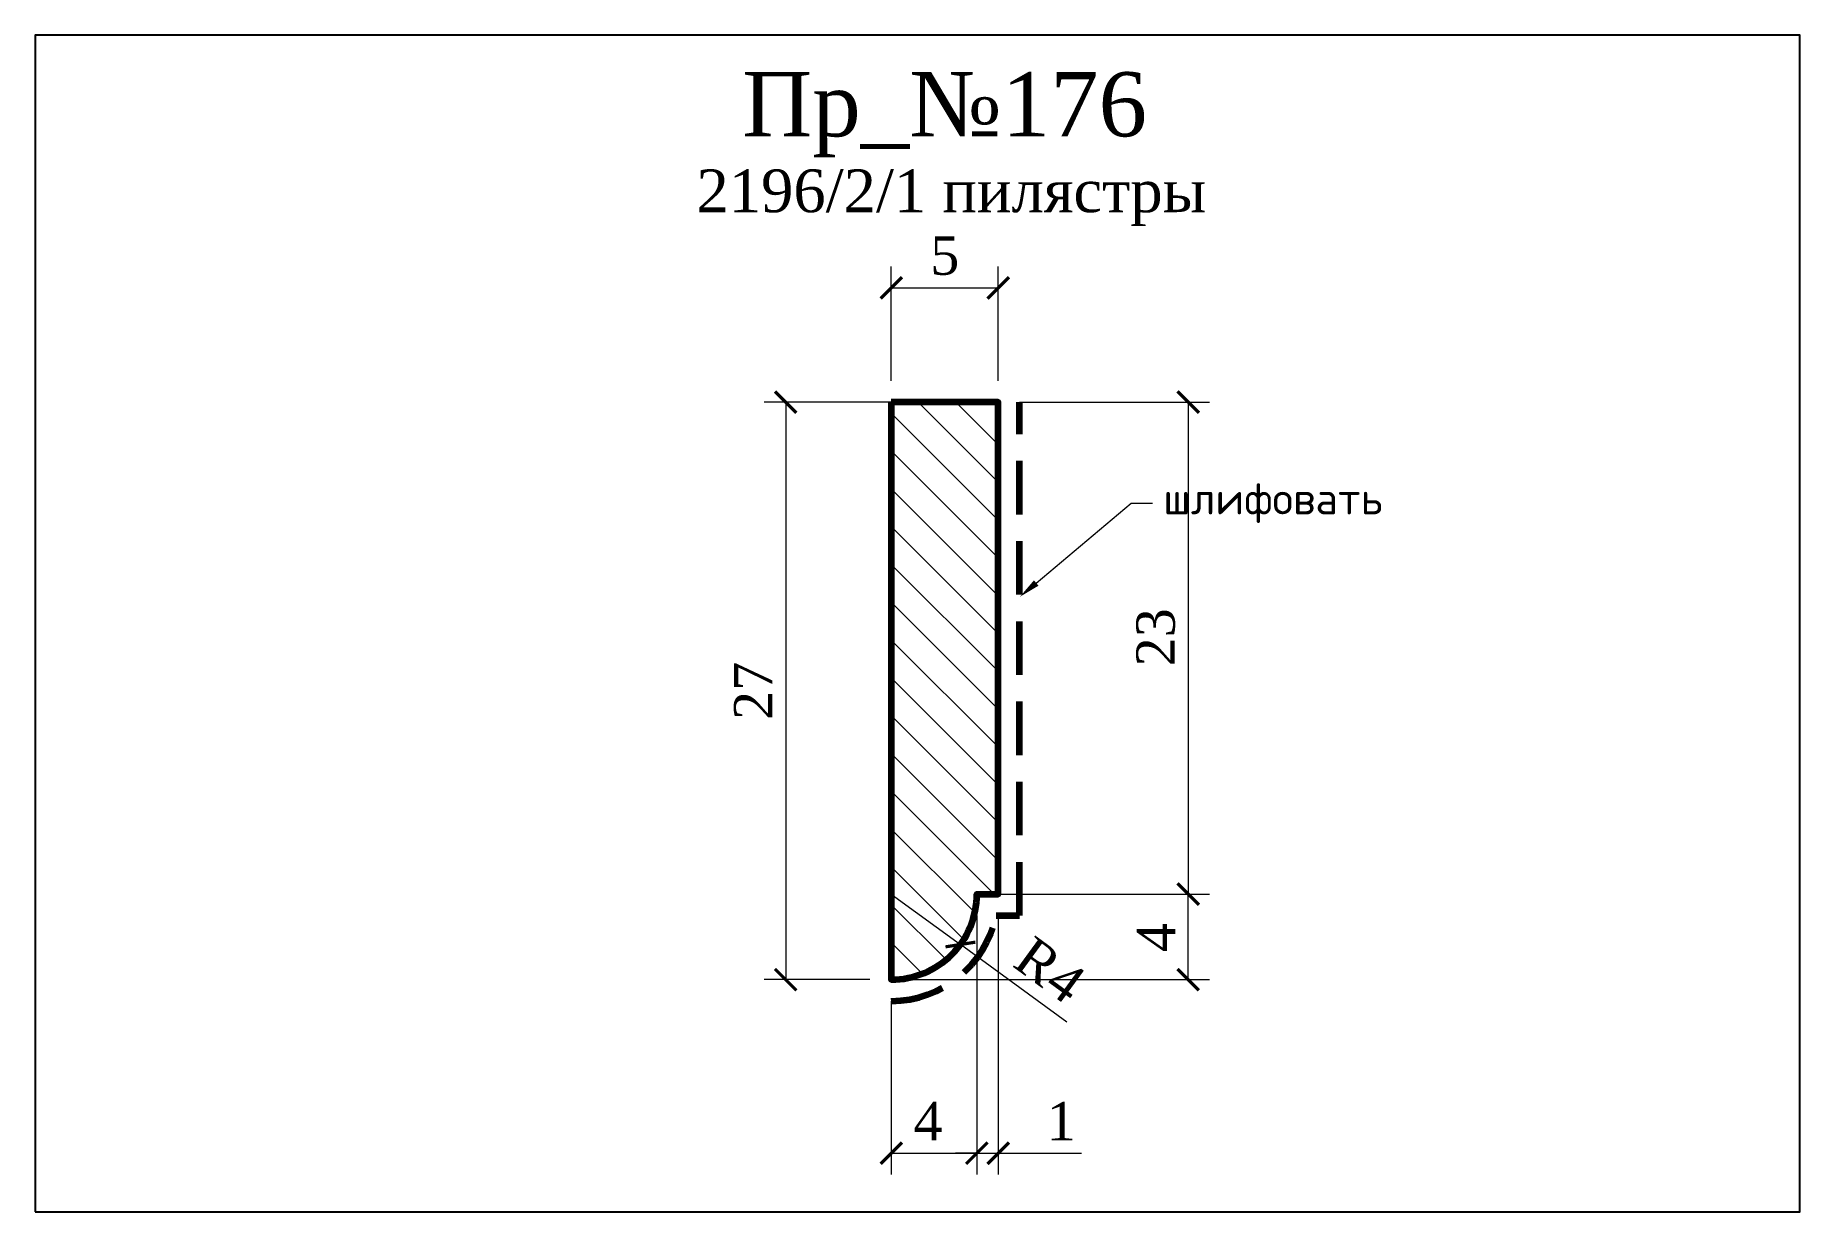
# Model space of a CAD drawing. Header units: millimetres. Extents: x 305093.4 to 305175.9, y -91981.9 to -91926.9.
import ezdxf
from ezdxf import colors
from ezdxf.entities.mleader import LeaderData, LeaderLine
from ezdxf.math import Vec2, Vec3

# ---------------------------------------------------------------- set-up
doc = ezdxf.new("R2010")
doc.units = ezdxf.units.MM
doc.header["$MEASUREMENT"] = 0
doc.linetypes.add('HIDDEN', pattern=[0.375, 0.25, -0.125])
doc.layers.add('Outside panel', color=7, linetype='Continuous', lineweight=18, true_color=0x7f5e57)
doc.layers.add('линия 50', color=1, linetype='Continuous', lineweight=211)
doc.layers.add('служебный слой РАЗМЕРЫ', color=7, linetype='Continuous', lineweight=9)
doc.layers.add('размеры в модели', color=7, linetype='Continuous')
doc.styles.add('ELECT', font='times.ttf')
doc.styles.get("Standard").update_dxf_attribs({"font": 'times.ttf'})
doc.styles.add('ЕСКД профили текст', font='isocpeur.ttf')
doc.dimstyles.new('M_1', dxfattribs={"dimtxt": 1.8, "dimasz": 1, "dimexe": 1, "dimexo": 1, "dimgap": 0.6, "dimtad": 1, "dimdec": 0, "dimdsep": 46, "dimtxsty": 'Standard', "dimblk": 'ARCHTICK', "dimcen": -5, "dimclrd": 7, "dimclre": 7, "dimclrt": 7, "dimadec": 0, "dimazin": 0, "dimtfac": 1, "dimtdec": 0, "dimtmove": 0, "dimatfit": 3, "dimfxl": 1, "dimtolj": 1, "dimtzin": 0, "dimlwd": 5, "dimlwe": 5, "dimarcsym": 0})

# ---------------------------------------------------------------- blocks, each defined once
blk = doc.blocks.new('_ArchTick')
at = {"color": 0, "linetype": 'ByBlock', "const_width": 0.15}
blk.add_lwpolyline([(-0.5, -0.5), (0.5, 0.5)], dxfattribs=at)
blk = doc.blocks.new('*D8')
at = {"layer": 'Defpoints', "color": 0, "ltscale": 1000, "transparency": 16777216}
for p in [(305137.4, -91967.003), (305147.282, -91967.003), (305133.4, -91971.003)]:
    blk.add_point(p, dxfattribs=at)
at = {"layer": 'размеры в модели', "color": 7, "lineweight": 5, "ltscale": 1000, "transparency": 16777216}
for p, q in [((305138.4, -91967.003), (305148.282, -91967.003)), ((305147.282, -91971.003), (305147.282, -91967.003)), ((305134.4, -91971.003), (305148.282, -91971.003))]:
    blk.add_line(p, q, dxfattribs=at)
for p, rotation in [((305147.282, -91967.003), 90), ((305147.282, -91971.003), 270)]:
    blk.add_blockref('_ArchTick', p, dxfattribs=dict(at, rotation=rotation))
at = {"layer": 'размеры в модели', "color": 7, "ltscale": 1000, "transparency": 16777216, "insert": (305145.782, -91969.033), "char_height": 1.8, "attachment_point": 5, "rotation": 90}
blk.add_mtext('\\A1;4', dxfattribs=at)
blk = doc.blocks.new('*D7')
at = {"layer": 'Defpoints', "color": 0, "ltscale": 1000, "transparency": 16777216}
for p in [(305138.399, -91944.003), (305138.399, -91967.003), (305147.282, -91967.003)]:
    blk.add_point(p, dxfattribs=at)
at = {"layer": 'размеры в модели', "color": 7, "lineweight": 5, "ltscale": 1000, "transparency": 16777216}
for p, q in [((305139.399, -91944.003), (305148.282, -91944.003)), ((305147.282, -91944.003), (305147.282, -91967.003)), ((305139.399, -91967.003), (305148.282, -91967.003))]:
    blk.add_line(p, q, dxfattribs=at)
for p, rotation in [((305147.282, -91944.003), 90), ((305147.282, -91967.003), 270)]:
    blk.add_blockref('_ArchTick', p, dxfattribs=dict(at, rotation=rotation))
at = {"layer": 'размеры в модели', "color": 7, "ltscale": 1000, "transparency": 16777216, "insert": (305145.767, -91954.998), "char_height": 1.8, "attachment_point": 5, "rotation": 90}
blk.add_mtext('\\A1;23', dxfattribs=at)
blk = doc.blocks.new('*D2')
at = {"layer": 'Defpoints', "color": 0, "ltscale": 1000, "transparency": 16777216}
for p in [(305137.4, -91967.003), (305133.4, -91971.003), (305137.4, -91979.116)]:
    blk.add_point(p, dxfattribs=at)
at = {"layer": 'размеры в модели', "color": 7, "lineweight": 5, "ltscale": 1000, "transparency": 16777216}
for p, q in [((305137.4, -91968.003), (305137.4, -91980.116)), ((305133.4, -91972.003), (305133.4, -91980.116)), ((305133.4, -91979.116), (305137.4, -91979.116))]:
    blk.add_line(p, q, dxfattribs=at)
at = {"layer": 'размеры в модели', "color": 7, "lineweight": 5, "ltscale": 1000, "transparency": 16777216, "rotation": 180}
blk.add_blockref('_ArchTick', (305133.4, -91979.116), dxfattribs=at)
at = {"layer": 'размеры в модели', "color": 7, "lineweight": 5, "ltscale": 1000, "transparency": 16777216}
blk.add_blockref('_ArchTick', (305137.4, -91979.116), dxfattribs=at)
at = {"layer": 'размеры в модели', "color": 7, "ltscale": 1000, "transparency": 16777216, "insert": (305135.113, -91977.616), "char_height": 1.8, "attachment_point": 5}
blk.add_mtext('\\A1;4', dxfattribs=at)
blk = doc.blocks.new('*D6')
at = {"layer": 'Defpoints', "color": 0, "ltscale": 1000, "transparency": 16777216}
for p in [(305133.4, -91967.003), (305136.632, -91969.36)]:
    blk.add_point(p, dxfattribs=at)
at = {"layer": 'размеры в модели', "color": 7, "lineweight": 5, "ltscale": 1000, "transparency": 16777216}
for p in [(305133.4, -91967.003), (305141.613, -91972.991)]:
    blk.add_line(p, (305136.632, -91969.36), dxfattribs=at)
at = {"layer": 'размеры в модели', "color": 7, "lineweight": 5, "ltscale": 1000, "transparency": 16777216, "rotation": 143.910889561719}
blk.add_blockref('_ArchTick', (305136.632, -91969.36), dxfattribs=at)
at = {"layer": 'размеры в модели', "color": 7, "ltscale": 1000, "transparency": 16777216, "insert": (305140.814, -91970.552), "char_height": 1.8, "attachment_point": 5, "rotation": 323.91089}
blk.add_mtext('\\A1;R4', dxfattribs=at)
blk = doc.blocks.new('*D3')
at = {"layer": 'Defpoints', "color": 0, "ltscale": 1000, "transparency": 16777216}
for p in [(305137.4, -91967.003), (305138.399, -91967.003), (305138.399, -91979.116)]:
    blk.add_point(p, dxfattribs=at)
at = {"layer": 'размеры в модели', "color": 7, "lineweight": 5, "ltscale": 1000, "transparency": 16777216}
for p, q in [((305137.4, -91968.003), (305137.4, -91980.116)), ((305138.399, -91968.003), (305138.399, -91980.116)), ((305137.4, -91979.116), (305136.4, -91979.116)), ((305137.4, -91979.116), (305138.399, -91979.116)), ((305138.399, -91979.116), (305142.292, -91979.116))]:
    blk.add_line(p, q, dxfattribs=at)
blk.add_blockref('_ArchTick', (305137.4, -91979.116), dxfattribs=at)
at = {"layer": 'размеры в модели', "color": 7, "lineweight": 5, "ltscale": 1000, "transparency": 16777216, "rotation": 180}
blk.add_blockref('_ArchTick', (305138.399, -91979.116), dxfattribs=at)
at = {"layer": 'размеры в модели', "color": 7, "ltscale": 1000, "transparency": 16777216, "insert": (305141.346, -91977.616), "char_height": 1.8, "attachment_point": 5}
blk.add_mtext('\\A1;1', dxfattribs=at)
blk = doc.blocks.new('*D4')
at = {"layer": 'Defpoints', "color": 0, "ltscale": 1000, "transparency": 16777216}
for p in [(305138.399, -91944.003), (305128.461, -91971.003), (305133.4, -91971.003)]:
    blk.add_point(p, dxfattribs=at)
at = {"layer": 'размеры в модели', "color": 7, "lineweight": 5, "ltscale": 1000, "transparency": 16777216}
for p, q in [((305137.399, -91944.003), (305127.461, -91944.003)), ((305128.461, -91944.003), (305128.461, -91971.003)), ((305132.4, -91971.003), (305127.461, -91971.003))]:
    blk.add_line(p, q, dxfattribs=at)
for p, rotation in [((305128.461, -91944.003), 90), ((305128.461, -91971.003), 270)]:
    blk.add_blockref('_ArchTick', p, dxfattribs=dict(at, rotation=rotation))
at = {"layer": 'размеры в модели', "color": 7, "ltscale": 1000, "transparency": 16777216, "insert": (305126.943, -91957.503), "char_height": 1.8, "attachment_point": 5, "rotation": 90}
blk.add_mtext('\\A1;27', dxfattribs=at)

msp = doc.modelspace()

# ---------------------------------------------------------------- hatches: boundary and pattern name
at = {"layer": 'Outside panel', "ltscale": 1000}
h = msp.add_hatch(dxfattribs=at)
h.set_pattern_fill('ANSI31', color=256, scale=10, angle=90)
h.set_pattern_definition([(135, (-6085.537, 5487.7531), (-0.8838834765, -0.8838834765), [])])
h.paths.add_polyline_path([(305133.4, -91971.003, 0.414214), (305137.4, -91967.003), (305138.399, -91967.003), (305138.399, -91944.003), (305133.4, -91944.003)])

# ---------------------------------------------------------------- linework, layer by layer
at = {"color": 6, "ltscale": 1000}
msp.add_lwpolyline([(305093.374, -91981.852), (305175.874, -91981.852), (305175.874, -91926.852), (305093.374, -91926.852)], close=True, dxfattribs=at)
at = {"layer": 'линия 50', "color": 1, "linetype": 'HIDDEN', "ltscale": 10, "true_color": 0xff0909}
msp.add_lwpolyline([(305133.4, -91972.003, 0.356394), (305138.298, -91968.003), (305139.399, -91968.003), (305139.399, -91944.003)], format="xyb", dxfattribs=at)
at = {"layer": 'линия 50', "color": 7}
msp.add_lwpolyline([(305133.4, -91944.003), (305133.4, -91971.003, 0.414214), (305137.4, -91967.003), (305138.399, -91967.003), (305138.399, -91944.003)], format="xyb", close=True, dxfattribs=at)

# ---------------------------------------------------------------- texts
at = {"color": 5, "ltscale": 1000, "style": 'ELECT'}
msp.add_text('Пр_№176', height=3, dxfattribs=at).set_placement((305126.434, -91931.575))
at = {"color": 7, "ltscale": 1000, "style": 'ELECT'}
msp.add_text('2196/2/1 пилястры', height=2, dxfattribs=at).set_placement((305124.29, -91935.122))

# ---------------------------------------------------------------- dimensions: what is measured, and where the dimension line sits
at = {"layer": 'размеры в модели', "color": 5, "ltscale": 1000}
msp.add_linear_dim(base=(305138.399, -91938.661), p1=(305133.4, -91944.003), p2=(305138.399, -91944.003), dimstyle='M_1', dxfattribs=at).render()
dim = msp.add_linear_dim(base=(305128.461, -91971.003), p1=(305138.399, -91944.003), p2=(305133.4, -91971.003), angle=90, dimstyle='M_1', dxfattribs=at)
dim.commit()
dim.dimension.update_dxf_attribs({"geometry": '*D4', "text_midpoint": (305126.943, -91957.503)})
for p1, p2, picture, middle in [((305138.399, -91944.003), (305138.399, -91967.003), '*D7', (305147.282, -91954.998)), ((305133.4, -91971.003), (305137.4, -91967.003), '*D8', (305147.282, -91969.033))]:
    dim = msp.add_linear_dim(base=(305147.282, -91967.003), p1=p1, p2=p2, angle=90, dimstyle='M_1', dxfattribs=at)
    dim.commit()
    dim.dimension.update_dxf_attribs({"geometry": picture, "text_midpoint": middle, "dimtype": 128})
dim = msp.add_linear_dim(base=(305137.4, -91979.116), p1=(305133.4, -91971.003), p2=(305137.4, -91967.003), dimstyle='M_1', dxfattribs=at)
dim.commit()
dim.dimension.update_dxf_attribs({"geometry": '*D2', "text_midpoint": (305135.113, -91979.116), "dimtype": 128})
dim = msp.add_radius_dim(center=(305133.4, -91967.003), mpoint=(305136.632, -91969.36), dimstyle='M_1', dxfattribs=at)
dim.commit()
dim.dimension.update_dxf_attribs({"geometry": '*D6', "text_midpoint": (305140.814, -91970.552)})
dim = msp.add_linear_dim(base=(305138.399, -91979.116), p1=(305137.4, -91967.003), p2=(305138.399, -91967.003), dimstyle='M_1', dxfattribs=at)
dim.commit()
dim.dimension.update_dxf_attribs({"geometry": '*D3', "text_midpoint": (305141.346, -91977.616)})

# ---------------------------------------------------------------- leaders
at = {"layer": 'служебный слой РАЗМЕРЫ'}
ml = msp.add_multileader_mtext('Standard', dxfattribs=at)
ml.set_content('\\A1;шлифовать', color=256, style='ЕСКД профили текст')
ml.set_leader_properties(color=256, linetype='ByLayer', lineweight=-1)
ml.build(insert=Vec2(0, 0))
ml.multileader.update_dxf_attribs({"dogleg_length": 1, "arrow_head_size": 1})
ctx = ml.context
ctx.base_point, ctx.char_height, ctx.arrow_head_size, ctx.landing_gap_size, ctx.plane_origin = Vec3(305145.609, -91948.727), 1.5, 1, 0.5, Vec3(305164.644, -91917.872)
notes = []
notes.append((ctx, [(1, (1, 1, 0), (305144.609, -91948.727), (1, 0), 1, [(0, [(305139.411, -91953.104)], 0, [])])]))
ctx.mtext.insert, ctx.mtext.flow_direction = Vec3(305146.109, -91947.752), 5
for ctx, leaders in notes:
    for number, flags, end, landing, length, lines in leaders:
        leader = LeaderData()
        leader.index, (leader.has_last_leader_line, leader.has_dogleg_vector, leader.attachment_direction) = number, flags
        leader.last_leader_point, leader.dogleg_vector, leader.dogleg_length = Vec3(end), Vec3(landing), length
        for number, points, colour, breaks in lines:
            line = LeaderLine()
            line.index, line.vertices, line.color, line.breaks = number, Vec3.list(points), colors.encode_raw_color(colour), breaks
            leader.lines.append(line)
        ctx.leaders.append(leader)

doc.saveas('drawing.dxf')
